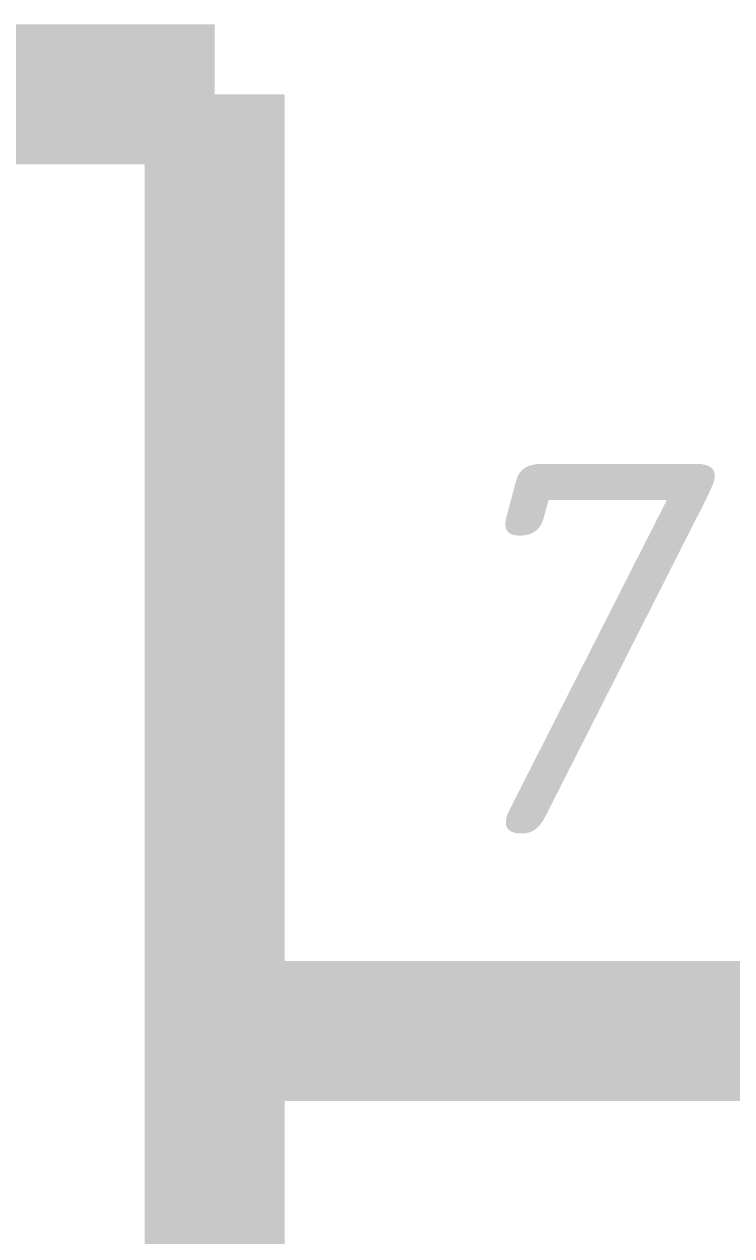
# Model space of a CAD drawing. Header units: inches. Extents: x 0 to 841, y 0 to 594.
# Drawn here: x 511.49 to 515.28, y 401.4 to 407.87 of the extents above; entities that cross this region are included whole.
import ezdxf

# ---------------------------------------------------------------- set-up
doc = ezdxf.new("R2010")
doc.units = ezdxf.units.IN
doc.layers.add('Sheet', color=255, linetype='Continuous')
doc.styles.get("Standard").update_dxf_attribs({"font": 'isocpeui.ttf'})

msp = doc.modelspace()

# ---------------------------------------------------------------- linework, layer by layer
at = {"layer": 'Sheet'}
for points in [[(477.4979, 407.4991, 0.7493, 0.7493, 0), (512.5096, 407.4991, 0.7493, 0.7493, 0)], [(512.5096, 407.4991, 0.7493, 0.7493, 0), (512.5096, 377.4936, 0.7493, 0.7493, 0)], [(512.5096, 402.4907, 0.7493, 0.7493, 0), (517.4953, 402.4907, 0.7493, 0.7493, 0)], [(512.5096, 402.4907, 0.2997, 0.2997, 0), (517.4953, 402.4907, 0.2997, 0.2997, 0)]]:
    msp.add_lwpolyline(points, format="xyseb", dxfattribs=at)

# ---------------------------------------------------------------- texts
msp.add_text('7', height=1.9764, dxfattribs=at).set_placement((513.4753, 403.5463))

doc.saveas('drawing.dxf')
